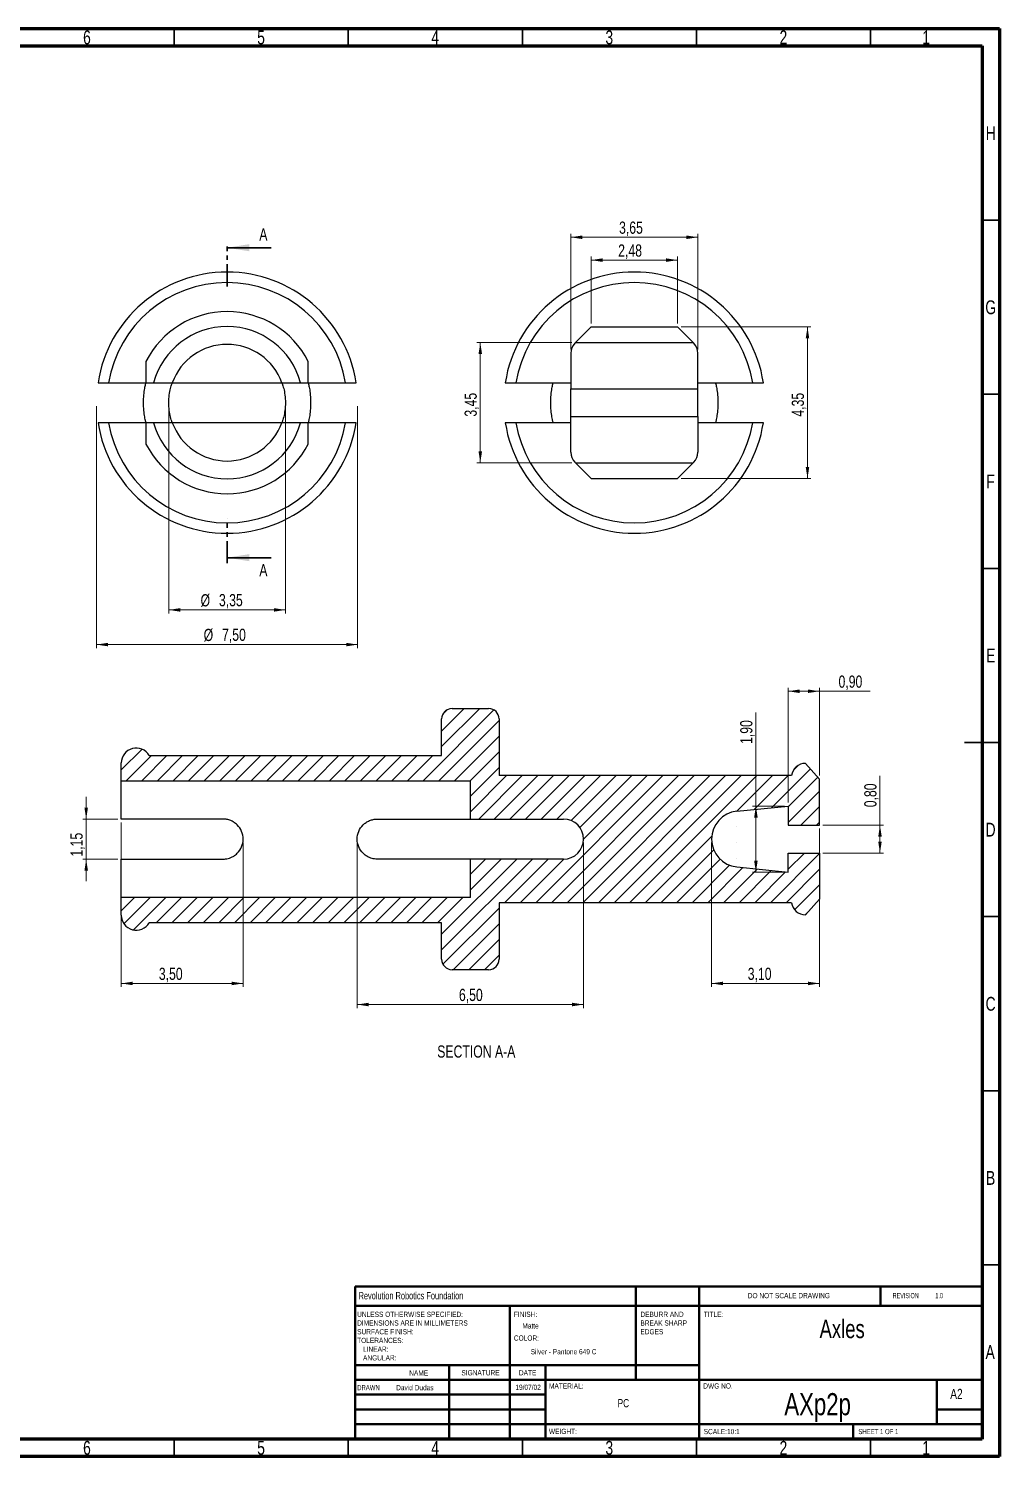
# Model space of a CAD drawing. Header units: millimetres. Extents: x 15 to 589, y 5 to 415.
# Drawn here: x 310.2 to 589, y 5 to 415 of the extents above; entities that cross this region are included whole.
import ezdxf

# ---------------------------------------------------------------- set-up
doc = ezdxf.new("R2010")
doc.units = ezdxf.units.MM
doc.linetypes.add('PHANTOM', pattern=[12.7, 6.35, -1.27, 1.27, -1.27, 1.27, -1.27])
doc.styles.add('SLDTEXTSTYLE0', font='TXT', dxfattribs={"width": 0.75})
doc.styles.add('SLDTEXTSTYLE1', font='TXT', dxfattribs={"width": 0.686449})
doc.styles.add('SLDTEXTSTYLE2', font='TXT', dxfattribs={"width": 0.625})
doc.styles.add('SLDTEXTSTYLE3', font='TXT', dxfattribs={"width": 0.6875})
doc.dimstyles.new('SLDDIMSTYLE0', dxfattribs={"dimtxt": 3.5, "dimasz": 3.302, "dimexe": 0, "dimexo": 0.0625, "dimgap": 0.875, "dimtad": 1, "dimlfac": 0.1, "dimrnd": 1e-09, "dimzin": 12, "dimdsep": 46, "dimtxsty": 'SLDTEXTSTYLE0', "dimsah": 1, "dimcen": 0.09, "dimadec": 0, "dimazin": 3, "dimtfac": 1, "dimtofl": 0, "dimtmove": 0, "dimatfit": 3, "dimfxl": 0, "dimfrac": 2, "dimtolj": 1, "dimtzin": 12, "dimarcsym": 0})
doc.dimstyles.new('SLDDIMSTYLE1', dxfattribs={"dimtxt": 3.5, "dimasz": 3.302, "dimexe": 0, "dimexo": 0.0625, "dimgap": 0.875, "dimtad": 1, "dimlfac": 0.1, "dimrnd": 1e-09, "dimdsep": 46, "dimtxsty": 'SLDTEXTSTYLE0', "dimsah": 1, "dimcen": 0.09, "dimadec": 0, "dimazin": 2, "dimtfac": 1, "dimtofl": 0, "dimtmove": 0, "dimatfit": 3, "dimfxl": 0, "dimfrac": 2, "dimtolj": 1, "dimtzin": 12, "dimarcsym": 0})
doc.dimstyles.new('SLDDIMSTYLE2', dxfattribs={"dimtxt": 3.5, "dimasz": 3.302, "dimexe": 0, "dimexo": 0.0625, "dimgap": 0.875, "dimtad": 1, "dimlfac": 0.1, "dimrnd": 1e-09, "dimzin": 12, "dimdsep": 46, "dimtxsty": 'SLDTEXTSTYLE0', "dimsah": 1, "dimcen": 0.09, "dimadec": 0, "dimazin": 3, "dimtfac": 1, "dimtmove": 0, "dimatfit": 0, "dimfxl": 0, "dimfrac": 2, "dimtolj": 1, "dimtzin": 12, "dimarcsym": 0})

# ---------------------------------------------------------------- blocks, each defined once
blk = doc.blocks.new('SW_NOTE_0_1')
at = {"color": 0, "linetype": 'Continuous', "lineweight": 0, "char_height": 1.5, "attachment_point": 1, "style": 'SLDTEXTSTYLE0'}
for s, insert in [('UNLESS OTHERWISE SPECIFIED:', (0, 1.93)), ('SURFACE FINISH:', (0, -3.07)), ('DIMENSIONS ARE IN MILLIMETERS', (0, -0.57)), ('TOLERANCES:', (0, -5.57)), ('LINEAR:', (1.69, -8.07)), ('ANGULAR:', (1.69, -10.57))]:
    blk.add_mtext(s, dxfattribs=dict(at, insert=insert))
blk = doc.blocks.new('SW_NOTE_0_2')
at = {"color": 0, "linetype": 'Continuous', "lineweight": 0, "char_height": 1.5, "attachment_point": 1, "style": 'SLDTEXTSTYLE0'}
for s, insert in [('DEBURR AND', (0, 1.93)), ('BREAK SHARP', (0, -0.57)), ('EDGES', (0, -3.07))]:
    blk.add_mtext(s, dxfattribs=dict(at, insert=insert))
blk = doc.blocks.new('_D_9')
at = {"color": 7, "linetype": 'Continuous', "lineweight": 0}
for p, q in [((350.45, 306.57), (350.45, 247.07)), ((383.95, 306.57), (383.95, 247.07)), ((350.45, 248.07), (383.95, 248.07))]:
    blk.add_line(p, q, dxfattribs=at)
at = {"color": 7, "linetype": 'Continuous', "lineweight": 18}
for points in [[(350.45, 248.07), (353.76, 247.56), (353.76, 248.58)], [(383.95, 248.07), (380.65, 248.58), (380.65, 247.56)]]:
    blk.add_solid(points, dxfattribs=at)
at = {"color": 7, "linetype": 'Continuous', "lineweight": 18, "char_height": 3.5, "attachment_point": 1, "style": 'SLDTEXTSTYLE0'}
for s, insert in [('%%c', (359.59, 252.58)), ('3,35', (364.87, 252.63))]:
    blk.add_mtext(s, dxfattribs=dict(at, insert=insert))
blk = doc.blocks.new('_D_10')
at = {"color": 7, "linetype": 'Continuous', "lineweight": 0}
for p, q in [((329.7, 306.57), (329.7, 237.11)), ((404.7, 306.57), (404.7, 237.11)), ((329.7, 238.11), (404.7, 238.11))]:
    blk.add_line(p, q, dxfattribs=at)
at = {"color": 7, "linetype": 'Continuous', "lineweight": 18}
for points in [[(329.7, 238.11), (333.01, 237.61), (333.01, 238.62)], [(404.7, 238.11), (401.4, 238.62), (401.4, 237.61)]]:
    blk.add_solid(points, dxfattribs=at)
at = {"color": 7, "linetype": 'Continuous', "lineweight": 18, "char_height": 3.5, "attachment_point": 1, "style": 'SLDTEXTSTYLE0'}
for s, insert in [('%%c', (360.48, 242.63)), ('7,50', (365.76, 242.68))]:
    blk.add_mtext(s, dxfattribs=dict(at, insert=insert))
blk = doc.blocks.new('_D_13')
at = {"color": 7, "linetype": 'Continuous', "lineweight": 0}
for p, q in [((336.82, 187.01), (336.82, 139.82)), ((371.82, 181.26), (371.82, 139.82)), ((336.82, 140.82), (371.82, 140.82))]:
    blk.add_line(p, q, dxfattribs=at)
at = {"color": 7, "linetype": 'Continuous', "lineweight": 18}
for points in [[(336.82, 140.82), (340.12, 140.31), (340.12, 141.32)], [(371.82, 140.82), (368.52, 141.32), (368.52, 140.31)]]:
    blk.add_solid(points, dxfattribs=at)
at = {"color": 7, "linetype": 'Continuous', "lineweight": 18, "insert": (347.61, 145.33), "char_height": 3.5, "attachment_point": 1, "style": 'SLDTEXTSTYLE0'}
blk.add_mtext('3,50', dxfattribs=at)
blk = doc.blocks.new('_D_14')
at = {"color": 7, "linetype": 'Continuous', "lineweight": 0}
for p, q in [((404.57, 181.26), (404.57, 133.76)), ((469.57, 181.26), (469.57, 133.76)), ((404.57, 134.76), (469.57, 134.76))]:
    blk.add_line(p, q, dxfattribs=at)
at = {"color": 7, "linetype": 'Continuous', "lineweight": 18}
for points in [[(404.57, 134.76), (407.87, 134.25), (407.87, 135.27)], [(469.57, 134.76), (466.27, 135.27), (466.27, 134.25)]]:
    blk.add_solid(points, dxfattribs=at)
at = {"color": 7, "linetype": 'Continuous', "lineweight": 18, "insert": (433.79, 139.27), "char_height": 3.5, "attachment_point": 1, "style": 'SLDTEXTSTYLE0'}
blk.add_mtext('6,50', dxfattribs=at)
blk = doc.blocks.new('_D_15')
at = {"color": 7, "linetype": 'Continuous', "lineweight": 0}
for p, q in [((537.32, 185.26), (537.32, 139.82)), ((506.32, 181.26), (506.32, 139.82)), ((506.32, 140.82), (537.32, 140.82))]:
    blk.add_line(p, q, dxfattribs=at)
at = {"color": 7, "linetype": 'Continuous', "lineweight": 18}
for points in [[(506.32, 140.82), (509.62, 140.31), (509.62, 141.32)], [(537.32, 140.82), (534.02, 141.32), (534.02, 140.31)]]:
    blk.add_solid(points, dxfattribs=at)
at = {"color": 7, "linetype": 'Continuous', "lineweight": 18, "insert": (516.72, 145.33), "char_height": 3.5, "attachment_point": 1, "style": 'SLDTEXTSTYLE0'}
blk.add_mtext('3,10', dxfattribs=at)
blk = doc.blocks.new('_D_16')
at = {"color": 7, "linetype": 'Continuous', "lineweight": 0}
for p, q in [((528.32, 192.76), (528.32, 225.71)), ((537.32, 200.51), (537.32, 225.71)), ((528.32, 224.71), (537.32, 224.71)), ((537.32, 224.71), (551.85, 224.71))]:
    blk.add_line(p, q, dxfattribs=at)
at = {"color": 7, "linetype": 'Continuous', "lineweight": 18}
for points in [[(528.32, 224.71), (531.62, 224.21), (531.62, 225.22)], [(537.32, 224.71), (534.02, 225.22), (534.02, 224.21)]]:
    blk.add_solid(points, dxfattribs=at)
at = {"color": 7, "linetype": 'Continuous', "lineweight": 18, "insert": (542.79, 229.23), "char_height": 3.5, "attachment_point": 1, "style": 'SLDTEXTSTYLE0'}
blk.add_mtext('0,90', dxfattribs=at)
blk = doc.blocks.new('_D_17')
at = {"color": 7, "linetype": 'Continuous', "lineweight": 0}
for p, q in [((554.69, 186.26), (554.69, 200.47)), ((538.32, 186.26), (555.69, 186.26)), ((554.69, 186.26), (554.69, 178.26)), ((538.32, 178.26), (555.69, 178.26))]:
    blk.add_line(p, q, dxfattribs=at)
at = {"color": 7, "linetype": 'Continuous', "lineweight": 18}
for points in [[(554.69, 186.26), (554.19, 182.96), (555.2, 182.96)], [(554.69, 178.26), (555.2, 181.56), (554.19, 181.56)]]:
    blk.add_solid(points, dxfattribs=at)
at = {"color": 7, "linetype": 'Continuous', "lineweight": 18, "insert": (550.18, 191.41), "char_height": 3.5, "attachment_point": 1, "rotation": 90, "style": 'SLDTEXTSTYLE0'}
blk.add_mtext('0,80', dxfattribs=at)
blk = doc.blocks.new('_D_18')
at = {"color": 7, "linetype": 'Continuous', "lineweight": 0}
for p, q in [((519.06, 191.76), (519.06, 218.63)), ((527.32, 191.76), (518.06, 191.76)), ((519.06, 191.76), (519.06, 172.76)), ((527.32, 172.76), (518.06, 172.76))]:
    blk.add_line(p, q, dxfattribs=at)
at = {"color": 7, "linetype": 'Continuous', "lineweight": 18}
for points in [[(519.06, 191.76), (518.56, 188.46), (519.57, 188.46)], [(519.06, 172.76), (519.57, 176.06), (518.56, 176.06)]]:
    blk.add_solid(points, dxfattribs=at)
at = {"color": 7, "linetype": 'Continuous', "lineweight": 18, "insert": (514.55, 209.58), "char_height": 3.5, "attachment_point": 1, "rotation": 90, "style": 'SLDTEXTSTYLE0'}
blk.add_mtext('1,90', dxfattribs=at)
blk = doc.blocks.new('_D_19')
at = {"color": 7, "linetype": 'Continuous', "lineweight": 0}
for p, q in [((326.74, 188.01), (326.74, 194.36)), ((335.82, 188.01), (325.74, 188.01)), ((326.74, 188.01), (326.74, 176.51)), ((335.82, 176.51), (325.74, 176.51)), ((326.74, 176.51), (326.74, 170.16))]:
    blk.add_line(p, q, dxfattribs=at)
at = {"color": 7, "linetype": 'Continuous', "lineweight": 18}
for points in [[(326.74, 188.01), (327.25, 191.31), (326.24, 191.31)], [(326.74, 176.51), (326.24, 173.21), (327.25, 173.21)]]:
    blk.add_solid(points, dxfattribs=at)
at = {"color": 7, "linetype": 'Continuous', "lineweight": 18, "insert": (322.23, 177.24), "char_height": 3.5, "attachment_point": 1, "rotation": 90, "style": 'SLDTEXTSTYLE0'}
blk.add_mtext('1,15', dxfattribs=at)
blk = doc.blocks.new('_D_20')
at = {"color": 7, "linetype": 'Continuous', "lineweight": 0}
for p, q in [((465.9, 322.82), (465.9, 356.07)), ((465.9, 355.07), (502.4, 355.07)), ((502.4, 322.82), (502.4, 356.07))]:
    blk.add_line(p, q, dxfattribs=at)
at = {"color": 7, "linetype": 'Continuous', "lineweight": 18}
for points in [[(465.9, 355.07), (469.2, 354.56), (469.2, 355.58)], [(502.4, 355.07), (499.1, 355.58), (499.1, 354.56)]]:
    blk.add_solid(points, dxfattribs=at)
at = {"color": 7, "linetype": 'Continuous', "lineweight": 18, "insert": (479.77, 359.58), "char_height": 3.5, "attachment_point": 1, "style": 'SLDTEXTSTYLE0'}
blk.add_mtext('3,65', dxfattribs=at)
blk = doc.blocks.new('_D_21')
at = {"color": 7, "linetype": 'Continuous', "lineweight": 0}
for p, q in [((497.56, 329.32), (534.88, 329.32)), ((533.88, 329.32), (533.88, 285.82)), ((497.56, 285.82), (534.88, 285.82))]:
    blk.add_line(p, q, dxfattribs=at)
at = {"color": 7, "linetype": 'Continuous', "lineweight": 18}
for points in [[(533.88, 329.32), (533.37, 326.02), (534.38, 326.02)], [(533.88, 285.82), (534.38, 289.12), (533.37, 289.12)]]:
    blk.add_solid(points, dxfattribs=at)
at = {"color": 7, "linetype": 'Continuous', "lineweight": 18, "insert": (529.36, 303.57), "char_height": 3.5, "attachment_point": 1, "rotation": 90, "style": 'SLDTEXTSTYLE0'}
blk.add_mtext('4,35', dxfattribs=at)
blk = doc.blocks.new('_D_22')
at = {"color": 7, "linetype": 'Continuous', "lineweight": 0}
for p, q in [((471.74, 330.32), (471.74, 349.51)), ((471.74, 348.51), (496.56, 348.51)), ((496.56, 330.32), (496.56, 349.51))]:
    blk.add_line(p, q, dxfattribs=at)
at = {"color": 7, "linetype": 'Continuous', "lineweight": 18}
for points in [[(471.74, 348.51), (475.04, 348), (475.04, 349.02)], [(496.56, 348.51), (493.25, 349.02), (493.25, 348)]]:
    blk.add_solid(points, dxfattribs=at)
at = {"color": 7, "linetype": 'Continuous', "lineweight": 18, "insert": (479.52, 353.02), "char_height": 3.5, "attachment_point": 1, "style": 'SLDTEXTSTYLE0'}
blk.add_mtext('2,48', dxfattribs=at)
blk = doc.blocks.new('_D_23')
at = {"color": 7, "linetype": 'Continuous', "lineweight": 0}
for p, q in [((466.24, 324.82), (438.92, 324.82)), ((439.92, 324.82), (439.92, 290.32)), ((466.24, 290.32), (438.92, 290.32))]:
    blk.add_line(p, q, dxfattribs=at)
at = {"color": 7, "linetype": 'Continuous', "lineweight": 18}
for points in [[(439.92, 324.82), (439.41, 321.52), (440.42, 321.52)], [(439.92, 290.32), (440.42, 293.62), (439.41, 293.62)]]:
    blk.add_solid(points, dxfattribs=at)
at = {"color": 7, "linetype": 'Continuous', "lineweight": 18, "insert": (435.4, 303.57), "char_height": 3.5, "attachment_point": 1, "rotation": 90, "style": 'SLDTEXTSTYLE0'}
blk.add_mtext('3,45', dxfattribs=at)

msp = doc.modelspace()

# ---------------------------------------------------------------- hatches: boundary and pattern name
at = {"linetype": 'Continuous', "lineweight": 18}
h = msp.add_hatch(dxfattribs=at)
h.set_pattern_fill('ANSI31', style=0)
edge = h.paths.add_edge_path(flags=0)
edge.add_line((445.32, 164.008), (529.32, 164.008))
edge.add_arc((533.32, 164.544), 4.036, 187.62815, 270)
edge.add_line((533.32, 160.508), (537.32, 165.008))
edge.add_line((537.32, 165.008), (537.32, 178.258))
edge.add_line((537.32, 178.258), (528.32, 178.258))
edge.add_line((528.32, 178.258), (528.32, 172.758))
edge.add_line((528.32, 172.758), (513.549, 174.258))
edge.add_arc((514.361, 182.258), 8.041, 95.79843, 264.20157, ccw=False)
edge.add_line((513.549, 190.258), (528.32, 191.758))
edge.add_line((528.32, 191.758), (528.32, 186.258))
edge.add_line((528.32, 186.258), (537.32, 186.258))
edge.add_line((537.32, 186.258), (537.32, 199.508))
edge.add_line((537.32, 199.508), (533.32, 204.008))
edge.add_arc((533.32, 199.972), 4.036, 90, 172.37185)
edge.add_line((529.32, 200.508), (445.32, 200.508))
edge.add_line((445.32, 200.508), (445.32, 216.758))
edge.add_arc((442.32, 216.758), 3, 0, 90)
edge.add_line((442.32, 219.758), (431.82, 219.758))
edge.add_arc((431.82, 216.758), 3, 90, 180)
edge.add_line((428.82, 216.758), (428.82, 206.258))
edge.add_line((428.82, 206.258), (344.82, 206.258))
edge.add_arc((341.105, 204.123), 4.285, 29.8831, 180)
edge.add_line((336.82, 204.123), (336.82, 199.008))
edge.add_line((336.82, 199.008), (437.07, 199.008))
edge.add_line((437.07, 199.008), (437.07, 188.008))
edge.add_line((437.07, 188.008), (463.82, 188.008))
edge.add_arc((463.82, 182.258), 5.75, -90, 90, ccw=False)
edge.add_line((463.82, 176.508), (437.07, 176.508))
edge.add_line((437.07, 176.508), (437.07, 165.508))
edge.add_line((437.07, 165.508), (336.82, 165.508))
edge.add_line((336.82, 165.508), (336.82, 160.393))
edge.add_arc((341.105, 160.393), 4.285, 180, 330.1169)
edge.add_line((344.82, 158.258), (428.82, 158.258))
edge.add_line((428.82, 158.258), (428.82, 147.758))
edge.add_arc((431.82, 147.758), 3, 180, 270)
edge.add_line((431.82, 144.758), (442.32, 144.758))
edge.add_arc((442.32, 147.758), 3, 270, 360)
edge.add_line((445.32, 147.758), (445.32, 164.008))

# ---------------------------------------------------------------- linework, layer by layer
at = {"color": 7, "linetype": 'Continuous', "lineweight": 70}
for p, q in [((15, 415), (589, 415)), ((589, 415), (589, 5)), ((20, 410), (584, 410)), ((584, 410), (584, 10)), ((584, 10), (20, 10)), ((589, 5), (15, 5))]:
    msp.add_line(p, q, dxfattribs=at)
at = {"color": 7, "linetype": 'Continuous', "lineweight": 35}
for p, q in [((352, 410), (352, 415)), ((402, 410), (402, 415)), ((452, 410), (452, 415)), ((502, 410), (502, 415)), ((552, 410), (552, 415)), ((584, 360), (589, 360)), ((379.905, 352.07), (367.205, 352.07)), ((584, 310), (589, 310)), ((379.905, 263.069), (367.205, 263.069)), ((584, 260), (589, 260)), ((589, 210), (579, 210)), ((584, 210), (589, 210)), ((584, 160), (589, 160)), ((584, 110), (589, 110)), ((584, 60), (589, 60)), ((352, 10), (352, 5)), ((402, 10), (402, 5)), ((452, 10), (452, 5)), ((502, 10), (502, 5)), ((552, 10), (552, 5))]:
    msp.add_line(p, q, dxfattribs=at)
at = {"color": 7, "linetype": 'PHANTOM', "lineweight": 35}
for p, q in [((367.205, 340.957), (367.205, 353.657)), ((367.205, 261.482), (367.205, 274.188))]:
    msp.add_line(p, q, dxfattribs=at)
at = {"color": 7, "linetype": 'Continuous', "lineweight": 25}
for p, q in [((471.743, 329.32), (467.243, 324.82)), ((471.743, 329.32), (496.557, 329.32)), ((501.057, 324.82), (496.557, 329.32)), ((467.243, 324.82), (467.071, 324.648)), ((467.243, 324.82), (501.057, 324.82)), ((501.228, 324.648), (501.057, 324.82)), ((465.9, 321.82), (465.9, 311.57)), ((502.4, 311.57), (502.4, 321.82)), ((333.187, 313.32), (343.904, 313.32)), ((346.109, 313.32), (351.473, 313.32)), ((351.473, 313.32), (382.937, 313.32)), ((382.937, 313.32), (388.3, 313.32)), ((390.506, 313.32), (401.222, 313.32)), ((450.132, 313.32), (465.9, 313.32)), ((502.4, 313.32), (518.167, 313.32)), ((465.9, 311.57), (502.4, 311.57)), ((465.9, 303.57), (465.9, 311.57)), ((502.4, 303.57), (502.4, 311.57)), ((465.9, 293.32), (465.9, 303.57)), ((465.9, 303.57), (502.4, 303.57)), ((502.4, 303.57), (502.4, 293.32)), ((343.904, 301.82), (333.187, 301.82)), ((351.473, 301.82), (346.109, 301.82)), ((382.937, 301.82), (351.473, 301.82)), ((388.3, 301.82), (382.937, 301.82)), ((401.222, 301.82), (390.506, 301.82)), ((465.9, 301.82), (450.132, 301.82)), ((518.167, 301.82), (502.4, 301.82)), ((467.071, 290.491), (467.243, 290.32)), ((467.243, 290.32), (501.057, 290.32)), ((467.243, 290.32), (471.743, 285.82)), ((496.557, 285.82), (501.057, 290.32)), ((501.057, 290.32), (501.228, 290.491)), ((471.743, 285.82), (496.557, 285.82)), ((431.82, 219.758), (442.32, 219.758)), ((428.82, 206.258), (428.82, 216.758)), ((445.32, 216.758), (445.32, 200.508)), ((344.82, 206.258), (428.82, 206.258)), ((336.82, 199.008), (336.82, 204.123)), ((537.32, 199.508), (533.32, 204.008)), ((336.82, 199.008), (437.07, 199.008)), ((336.82, 188.008), (336.82, 199.008)), ((437.07, 188.008), (437.07, 199.008)), ((529.32, 200.508), (445.32, 200.508)), ((537.32, 186.258), (537.32, 199.508)), ((513.549, 190.258), (528.32, 191.758)), ((528.32, 191.758), (528.32, 186.258)), ((366.07, 188.008), (336.82, 188.008)), ((410.32, 188.008), (437.07, 188.008)), ((437.07, 188.008), (463.82, 188.008)), ((528.32, 186.258), (537.32, 186.258)), ((336.82, 176.508), (366.07, 176.508)), ((336.82, 165.508), (336.82, 176.508)), ((437.07, 176.508), (410.32, 176.508)), ((437.07, 165.508), (437.07, 176.508)), ((463.82, 176.508), (437.07, 176.508)), ((528.32, 172.758), (528.32, 178.258)), ((528.32, 178.258), (537.32, 178.258)), ((537.32, 178.258), (537.32, 165.008)), ((513.549, 174.258), (528.32, 172.758)), ((437.07, 165.508), (336.82, 165.508)), ((336.82, 160.393), (336.82, 165.508)), ((529.32, 164.008), (445.32, 164.008)), ((445.32, 164.008), (445.32, 147.758)), ((537.32, 165.008), (533.32, 160.508)), ((428.82, 158.258), (344.82, 158.258)), ((428.82, 147.758), (428.82, 158.258)), ((442.32, 144.758), (431.82, 144.758))]:
    msp.add_line(p, q, dxfattribs=at)
at = {"color": 7, "linetype": 'Continuous', "lineweight": 50}
for p, q in [((404, 53.839), (403.976, 10)), ((404, 53.839), (584, 53.839)), ((484.6, 53.839), (484.585, 26.956)), ((502.8, 53.839), (502.776, 9.946)), ((554.797, 48.226), (554.8, 53.839)), ((583.997, 48.226), (403.997, 48.226)), ((448.396, 48.226), (448.375, 9.976)), ((502.8, 31.25), (404, 31.25)), ((430.991, 31.25), (430.991, 10)), ((458.6, 10), (458.6, 31.25)), ((458.6, 27), (404, 27)), ((458.6, 27), (584, 27)), ((571, 14.25), (571, 27)), ((458.6, 22.75), (404, 22.75)), ((458.6, 18.5), (404, 18.5)), ((584, 18.5), (571, 18.5)), ((404, 14.25), (584, 14.25)), ((547, 10), (547, 14.25))]:
    msp.add_line(p, q, dxfattribs=at)
at = {"color": 7, "linetype": 'Continuous', "lineweight": 25}
for centre, radius, start, end in [((367.205, 307.57), 37.5, 8.82015, 171.17985), ((484.15, 307.57), 37.5, 8.82015, 171.17985), ((367.205, 307.57), 34.5, 9.59407, 170.40593), ((484.15, 307.57), 34.5, 9.59407, 170.40593), ((367.205, 307.57), 26.15, 26.9931, 153.00545), ((367.205, 307.57), 21.865, 15.24669, 164.75331), ((367.205, 307.57), 16.75, 20.07705, 159.92295), ((469.9, 321.82), 4, 135, 180), ((498.4, 321.82), 4, 0, 45), ((367.205, 307.57), 37.5, 188.82015, 351.17985), ((367.205, 307.57), 34.5, 189.59407, 350.40593), ((367.205, 307.57), 21.865, 195.24669, 344.75331), ((367.205, 307.57), 16.75, 200.07705, 270), ((367.205, 307.57), 16.75, 270, 339.92295), ((484.15, 307.57), 37.5, 188.82015, 351.17985), ((484.15, 307.57), 34.5, 189.59407, 350.40593), ((367.205, 307.57), 26.15, 206.99314, 333.00812), ((469.9, 293.32), 4, 180, 225), ((498.4, 293.32), 4, 315, 0), ((431.82, 216.758), 3, 90, 180), ((442.32, 216.758), 3, 0, 90), ((341.105, 204.123), 4.285, 29.8831, 180), ((533.32, 199.972), 4.036, 90, 172.37185), ((514.361, 182.258), 8.041, 95.79843, 264.20157), ((463.82, 182.258), 5.75, 270, 90), ((533.32, 164.544), 4.036, 187.62815, 270), ((341.105, 160.393), 4.285, 180, 330.1169), ((431.82, 147.758), 3, 180, 270), ((442.32, 147.758), 3, 270, 0)]:
    msp.add_arc(centre, radius, start, end, dxfattribs=at)
for points, knots in [([(343.904, 319.439), (343.904, 319.439), (343.904, 319.456), (343.904, 319.395), (343.903, 319.266), (343.902, 319.079), (343.902, 318.875), (343.903, 318.584), (343.904, 318.176), (343.902, 317.628), (343.903, 316.685), (343.907, 315.241), (343.905, 313.985), (343.904, 313.32)], [0, 0, 0, 0, 0.0004599, 0.05836101, 0.11831608, 0.16052541, 0.20510812, 0.25248302, 0.32835703, 0.41230851, 0.5050108, 0.73779479, 1, 1, 1, 1]), ([(390.506, 313.32), (390.505, 313.662), (390.505, 314.329), (390.503, 315.289), (390.504, 316.179), (390.507, 316.961), (390.507, 317.627), (390.505, 318.176), (390.507, 318.753), (390.507, 319.181), (390.506, 319.408), (390.506, 319.429), (390.506, 319.439)], [0, 0, 0, 0, 0.1351072, 0.2624987, 0.3825562, 0.495741, 0.5884729, 0.672499, 0.7484907, 0.8821164, 0.9421399, 1, 1, 1, 1]), ([(330.148, 313.32), (330.155, 313.32), (330.169, 313.32), (330.283, 313.32), (330.464, 313.32), (330.717, 313.32), (331.163, 313.319), (331.963, 313.322), (332.755, 313.32), (333.187, 313.32)], [0, 0, 0, 0, 0.0977135, 0.19663033, 0.29680412, 0.39828401, 0.50111367, 0.72773857, 1, 1, 1, 1]), ([(343.904, 301.82), (343.901, 301.829), (343.897, 301.848), (343.859, 302.001), (343.793, 302.283), (343.689, 302.758), (343.506, 303.713), (343.28, 305.304), (343.167, 307.569), (343.28, 309.835), (343.506, 311.426), (343.689, 312.382), (343.805, 312.911), (343.888, 313.256), (343.898, 313.298), (343.904, 313.32)], [0, 0, 0, 0, 0.04185608, 0.08338532, 0.12534784, 0.18785925, 0.25071204, 0.37546321, 0.50005848, 0.62465374, 0.74940491, 0.81222945, 0.87476908, 0.93743033, 1, 1, 1, 1]), ([(343.904, 313.32), (344.065, 313.32), (344.393, 313.32), (344.932, 313.32), (345.508, 313.32), (345.906, 313.32), (346.109, 313.32)], [0, 0, 0, 0, 0.2356233, 0.4808643, 0.7356797, 1, 1, 1, 1]), ([(351.473, 301.82), (351.469, 301.828), (351.462, 301.846), (351.408, 301.997), (351.319, 302.259), (351.163, 302.724), (350.904, 303.656), (350.562, 305.296), (350.401, 307.569), (350.563, 309.843), (350.903, 311.483), (351.164, 312.416), (351.337, 312.935), (351.448, 313.257), (351.465, 313.299), (351.473, 313.32)], [0, 0, 0, 0, 0.0399697, 0.081704, 0.1252782, 0.1768409, 0.2507, 0.3755406, 0.500062, 0.6245833, 0.7494239, 0.8232653, 0.8748458, 0.9394342, 1, 1, 1, 1]), ([(382.937, 313.32), (382.94, 313.311), (382.947, 313.293), (383.002, 313.143), (383.091, 312.88), (383.246, 312.415), (383.506, 311.483), (383.847, 309.843), (384.009, 307.57), (383.847, 305.296), (383.506, 303.656), (383.246, 302.723), (383.073, 302.204), (382.961, 301.882), (382.945, 301.84), (382.937, 301.82)], [0, 0, 0, 0, 0.0399697, 0.081704, 0.1252782, 0.1768409, 0.2507, 0.3755406, 0.500062, 0.6245833, 0.7494239, 0.8232653, 0.8748458, 0.9394342, 1, 1, 1, 1]), ([(388.3, 313.32), (388.503, 313.32), (388.902, 313.32), (389.478, 313.32), (390.016, 313.32), (390.345, 313.32), (390.506, 313.32)], [0, 0, 0, 0, 0.2643203, 0.51913568, 0.76437667, 1, 1, 1, 1]), ([(390.506, 313.32), (390.508, 313.31), (390.513, 313.291), (390.55, 313.138), (390.616, 312.856), (390.72, 312.381), (390.903, 311.426), (391.13, 309.835), (391.242, 307.57), (391.13, 305.304), (390.903, 303.713), (390.72, 302.757), (390.604, 302.228), (390.522, 301.883), (390.511, 301.841), (390.506, 301.82)], [0, 0, 0, 0, 0.0418561, 0.0833853, 0.1253478, 0.1878592, 0.250712, 0.3754632, 0.5000585, 0.6246537, 0.7494049, 0.8122294, 0.8747691, 0.9374303, 1, 1, 1, 1]), ([(401.222, 313.32), (401.404, 313.32), (401.755, 313.32), (402.25, 313.321), (402.684, 313.321), (403.055, 313.32), (403.571, 313.319), (404.127, 313.32), (404.217, 313.32), (404.261, 313.32)], [0, 0, 0, 0, 0.1151256, 0.2228567, 0.3231838, 0.4161034, 0.5016193, 0.754731, 1, 1, 1, 1]), ([(447.093, 313.32), (447.1, 313.32), (447.114, 313.32), (447.228, 313.32), (447.409, 313.32), (447.662, 313.32), (448.108, 313.319), (448.908, 313.322), (449.7, 313.32), (450.132, 313.32)], [0, 0, 0, 0, 0.0977135, 0.1966303, 0.2968041, 0.398284, 0.5011137, 0.7277386, 1, 1, 1, 1]), ([(460.849, 301.82), (460.846, 301.829), (460.842, 301.848), (460.804, 302.001), (460.738, 302.283), (460.634, 302.758), (460.451, 303.713), (460.225, 305.304), (460.112, 307.569), (460.225, 309.835), (460.451, 311.426), (460.634, 312.382), (460.75, 312.911), (460.833, 313.256), (460.843, 313.298), (460.849, 313.32)], [0, 0, 0, 0, 0.0418561, 0.0833853, 0.1253478, 0.1878592, 0.250712, 0.3754632, 0.5000585, 0.6246537, 0.7494049, 0.8122294, 0.8747691, 0.9374303, 1, 1, 1, 1]), ([(507.451, 313.32), (507.453, 313.31), (507.458, 313.291), (507.495, 313.138), (507.561, 312.856), (507.665, 312.381), (507.848, 311.426), (508.075, 309.835), (508.187, 307.57), (508.075, 305.304), (507.848, 303.713), (507.665, 302.757), (507.549, 302.228), (507.467, 301.883), (507.456, 301.841), (507.451, 301.82)], [0, 0, 0, 0, 0.0418561, 0.0833853, 0.1253478, 0.1878592, 0.250712, 0.3754632, 0.5000585, 0.6246537, 0.7494049, 0.8122294, 0.8747691, 0.9374303, 1, 1, 1, 1]), ([(518.167, 313.32), (518.349, 313.32), (518.7, 313.32), (519.195, 313.321), (519.629, 313.321), (520, 313.32), (520.516, 313.319), (521.071, 313.32), (521.162, 313.32), (521.206, 313.32)], [0, 0, 0, 0, 0.1151256, 0.2228567, 0.3231838, 0.4161034, 0.5016193, 0.754731, 1, 1, 1, 1]), ([(333.187, 301.82), (333.006, 301.819), (332.654, 301.819), (332.16, 301.818), (331.725, 301.818), (331.354, 301.819), (330.839, 301.82), (330.283, 301.819), (330.193, 301.819), (330.148, 301.82)], [0, 0, 0, 0, 0.1151256, 0.2228567, 0.3231838, 0.4161034, 0.5016193, 0.754731, 1, 1, 1, 1]), ([(343.904, 301.82), (343.904, 301.477), (343.905, 300.81), (343.906, 299.85), (343.905, 298.96), (343.902, 298.178), (343.902, 297.512), (343.904, 296.963), (343.902, 296.386), (343.902, 295.958), (343.904, 295.731), (343.904, 295.711), (343.904, 295.7)], [0, 0, 0, 0, 0.13515971, 0.26260067, 0.38270486, 0.49593364, 0.58870158, 0.67276033, 0.74878159, 0.88245921, 0.94250601, 1, 1, 1, 1]), ([(346.109, 301.82), (345.906, 301.819), (345.508, 301.819), (344.932, 301.819), (344.393, 301.819), (344.065, 301.819), (343.904, 301.82)], [0, 0, 0, 0, 0.2643203, 0.5191357, 0.7643767, 1, 1, 1, 1]), ([(390.506, 301.82), (390.345, 301.819), (390.016, 301.819), (389.478, 301.819), (388.902, 301.819), (388.503, 301.819), (388.3, 301.82)], [0, 0, 0, 0, 0.2356233, 0.4808643, 0.7356797, 1, 1, 1, 1]), ([(390.506, 295.7), (390.506, 295.7), (390.506, 295.683), (390.506, 295.744), (390.507, 295.874), (390.507, 296.06), (390.508, 296.264), (390.506, 296.555), (390.506, 296.963), (390.507, 297.511), (390.507, 298.454), (390.502, 299.898), (390.505, 301.154), (390.506, 301.82)], [0, 0, 0, 0, 0.0003954, 0.0583003, 0.1182592, 0.1604713, 0.2050569, 0.2524348, 0.3283137, 0.4122706, 0.5049789, 0.7377779, 1, 1, 1, 1]), ([(404.261, 301.82), (404.254, 301.819), (404.24, 301.819), (404.127, 301.819), (403.946, 301.819), (403.693, 301.819), (403.247, 301.82), (402.446, 301.818), (401.654, 301.819), (401.222, 301.82)], [0, 0, 0, 0, 0.0977135, 0.19663033, 0.29680412, 0.39828401, 0.50111367, 0.72773857, 1, 1, 1, 1]), ([(450.132, 301.82), (449.951, 301.819), (449.599, 301.819), (449.105, 301.818), (448.67, 301.818), (448.299, 301.819), (447.784, 301.82), (447.228, 301.819), (447.138, 301.819), (447.093, 301.82)], [0, 0, 0, 0, 0.1151256, 0.2228567, 0.32318385, 0.41610341, 0.50161932, 0.754731, 1, 1, 1, 1]), ([(521.206, 301.82), (521.199, 301.819), (521.185, 301.819), (521.072, 301.819), (520.891, 301.819), (520.638, 301.819), (520.192, 301.82), (519.391, 301.818), (518.599, 301.819), (518.167, 301.82)], [0, 0, 0, 0, 0.0977135, 0.1966303, 0.2968041, 0.398284, 0.5011137, 0.7277386, 1, 1, 1, 1]), ([(366.07, 176.508), (366.312, 176.517), (366.806, 176.535), (367.55, 176.685), (368.331, 176.947), (369.233, 177.412), (370.41, 178.344), (371.515, 179.984), (371.973, 182.258), (371.515, 184.532), (370.41, 186.171), (369.233, 187.105), (368.22, 187.623), (367.194, 187.945), (366.437, 187.987), (366.07, 188.008)], [0, 0, 0, 0, 0.0399697, 0.081704, 0.1252782, 0.1768409, 0.2507, 0.3755406, 0.500062, 0.6245833, 0.7494239, 0.8232653, 0.8748458, 0.9394342, 1, 1, 1, 1]), ([(410.32, 176.508), (410.068, 176.517), (409.565, 176.536), (408.821, 176.69), (407.99, 176.973), (407.1, 177.448), (405.945, 178.399), (404.875, 179.984), (404.418, 182.258), (404.875, 184.532), (405.945, 186.116), (407.1, 187.069), (408.099, 187.598), (409.184, 187.944), (409.942, 187.987), (410.32, 188.008)], [0, 0, 0, 0, 0.04169896, 0.08319103, 0.12527851, 0.18765872, 0.25072202, 0.3755515, 0.50006171, 0.62457192, 0.7494014, 0.81243647, 0.87484487, 0.93762776, 1, 1, 1, 1])]:
    msp.add_open_spline(points, degree=3, knots=knots, dxfattribs=at)
at = {"color": 7, "linetype": 'Continuous', "lineweight": 35}
for points in [[(367.205, 352.07), (373.555, 351.054), (373.555, 353.086)], [(367.205, 263.069), (373.555, 262.053), (373.555, 264.085)]]:
    msp.add_solid(points, dxfattribs=at)

# ---------------------------------------------------------------- block references
at = {"color": 7, "linetype": 'Continuous', "lineweight": 0}
for name, p in [('SW_NOTE_0_1', (404.554, 44.632)), ('SW_NOTE_0_2', (485.894, 44.632))]:
    msp.add_blockref(name, p, dxfattribs=at)

# ---------------------------------------------------------------- texts
for s, insert, char_height, attachment_point, style in [('6', (326.96, 414.452), 3.969, 2, 'SLDTEXTSTYLE0'), ('5', (376.96, 414.452), 3.969, 2, 'SLDTEXTSTYLE0'), ('4', (426.96, 414.452), 3.969, 2, 'SLDTEXTSTYLE0'), ('3', (476.96, 414.452), 3.969, 2, 'SLDTEXTSTYLE0'), ('2', (526.96, 414.452), 3.969, 2, 'SLDTEXTSTYLE0'), ('1', (567.96, 414.452), 3.969, 2, 'SLDTEXTSTYLE0'), ('H', (586.49, 386.952), 3.969, 2, 'SLDTEXTSTYLE0'), ('G', (586.487, 336.952), 3.969, 2, 'SLDTEXTSTYLE0'), ('F', (586.458, 286.952), 3.969, 2, 'SLDTEXTSTYLE0'), ('E', (586.508, 236.952), 3.969, 2, 'SLDTEXTSTYLE0'), ('D', (586.453, 186.952), 3.969, 2, 'SLDTEXTSTYLE0'), ('C', (586.459, 136.952), 3.969, 2, 'SLDTEXTSTYLE0'), ('SECTION A-A', (438.77, 123.016), 3.5, 2, 'SLDTEXTSTYLE0'), ('B', (586.471, 86.952), 3.969, 2, 'SLDTEXTSTYLE0'), ('Revolution Robotics Foundation', (404.963, 52.212), 2.11667, 1, 'SLDTEXTSTYLE0'), ('DO NOT SCALE DRAWING', (516.715, 51.937), 1.5, 1, 'SLDTEXTSTYLE0'), ('REVISION           1.0', (558.327, 51.937), 1.5, 1, 'SLDTEXTSTYLE2'), ('FINISH:', (449.564, 46.566), 1.5, 1, 'SLDTEXTSTYLE0'), ('TITLE:', (504.09, 46.576), 1.5, 1, 'SLDTEXTSTYLE0'), ('Matte', (452.005, 43.238), 1.4986, 1, 'SLDTEXTSTYLE0'), ('Axles', (543.83, 44.266), 5.2917, 2, 'SLDTEXTSTYLE0'), ('COLOR:', (449.564, 39.742), 1.5, 1, 'SLDTEXTSTYLE0'), ('A', (586.34, 36.952), 3.969, 2, 'SLDTEXTSTYLE0'), ('Silver - Pantone 649 C', (463.829, 35.826), 1.4986, 2, 'SLDTEXTSTYLE0'), ('NAME', (419.506, 29.716), 1.5, 1, 'SLDTEXTSTYLE0'), ('SIGNATURE', (434.494, 29.776), 1.5, 1, 'SLDTEXTSTYLE0'), ('DATE', (451.008, 29.776), 1.5, 1, 'SLDTEXTSTYLE0'), ('DRAWN', (404.554, 25.505), 1.5, 1, 'SLDTEXTSTYLE1'), ('David Dudas', (421.125, 25.503), 1.4986, 2, 'SLDTEXTSTYLE0'), ('19/07/02', (453.647, 25.603), 1.4986, 2, 'SLDTEXTSTYLE0'), ('MATERIAL:', (459.646, 25.986), 1.5, 1, 'SLDTEXTSTYLE0'), ('DWG NO.', (503.953, 25.986), 1.5, 1, 'SLDTEXTSTYLE0'), ('PC', (481.006, 21.486), 2.3813, 2, 'SLDTEXTSTYLE0'), ('AXp2p', (536.79, 23.181), 6.35, 2, 'SLDTEXTSTYLE0'), ('A2', (574.871, 24.406), 2.9104, 1, 'SLDTEXTSTYLE0'), ('WEIGHT:', (459.618, 12.949), 1.4986, 1, 'SLDTEXTSTYLE0'), ('SCALE:10:1', (504.074, 12.9), 1.5, 1, 'SLDTEXTSTYLE0'), ('SHEET 1 OF 1', (548.478, 12.9), 1.5, 1, 'SLDTEXTSTYLE3'), ('6', (326.96, 9.452), 3.969, 2, 'SLDTEXTSTYLE0'), ('5', (376.96, 9.452), 3.969, 2, 'SLDTEXTSTYLE0'), ('4', (426.96, 9.452), 3.969, 2, 'SLDTEXTSTYLE0'), ('3', (476.96, 9.452), 3.969, 2, 'SLDTEXTSTYLE0'), ('2', (526.96, 9.452), 3.969, 2, 'SLDTEXTSTYLE0'), ('1', (567.96, 9.452), 3.969, 2, 'SLDTEXTSTYLE0')]:
    msp.add_mtext(s, dxfattribs=dict(at, insert=insert, char_height=char_height, attachment_point=attachment_point, style=style))
at = {"color": 7, "linetype": 'Continuous', "char_height": 3.5, "attachment_point": 1, "style": 'SLDTEXTSTYLE0'}
for insert in [(376.454, 357.628), (376.454, 261.218)]:
    msp.add_mtext('A', dxfattribs=dict(at, insert=insert))

# ---------------------------------------------------------------- dimensions: what is measured, and where the dimension line sits
at = {"color": 7, "linetype": 'Continuous', "lineweight": 18}
for base, p1, p2, dimstyle, picture, middle in [((502.4, 355.07), (465.9, 321.82), (502.4, 321.82), 'SLDDIMSTYLE0', '_D_20', (484.292, 355.07)), ((496.557, 348.51), (471.743, 329.32), (496.557, 329.32), 'SLDDIMSTYLE0', '_D_22', (484.044, 348.51)), ((537.32, 224.714), (528.32, 191.758), (537.32, 199.508), 'SLDDIMSTYLE1', '_D_16', (547.32, 224.714)), ((371.82, 140.816), (336.82, 188.008), (371.82, 182.258), 'SLDDIMSTYLE0', '_D_13', (352.136, 140.816)), ((537.32, 140.816), (506.32, 182.258), (537.32, 186.258), 'SLDDIMSTYLE0', '_D_15', (521.241, 140.816)), ((469.57, 134.758), (404.57, 182.258), (469.57, 182.258), 'SLDDIMSTYLE0', '_D_14', (438.321, 134.758))]:
    dim = msp.add_linear_dim(base=base, p1=p1, p2=p2, dimstyle=dimstyle, dxfattribs=at)
    dim.commit()
    dim.dimension.update_dxf_attribs({"geometry": picture, "text_midpoint": middle, "dimtype": 160})
for base, p1, p2, dimstyle, picture, middle in [((533.875, 285.82), (496.557, 329.32), (496.557, 285.82), 'SLDDIMSTYLE0', '_D_21', (533.875, 308.101)), ((439.916, 290.32), (467.243, 324.82), (467.243, 290.32), 'SLDDIMSTYLE0', '_D_23', (439.916, 308.101)), ((519.065, 172.758), (528.32, 191.758), (528.32, 172.758), 'SLDDIMSTYLE0', '_D_18', (519.065, 214.106)), ((554.693, 178.258), (537.32, 186.258), (537.32, 178.258), 'SLDDIMSTYLE1', '_D_17', (554.693, 195.94)), ((326.744, 176.508), (336.82, 188.008), (336.82, 176.508), 'SLDDIMSTYLE2', '_D_19', (326.744, 181.764))]:
    dim = msp.add_linear_dim(base=base, p1=p1, p2=p2, angle=90, dimstyle=dimstyle, dxfattribs=at)
    dim.commit()
    dim.dimension.update_dxf_attribs({"geometry": picture, "text_midpoint": middle, "dimtype": 160})
for base, p1, p2, picture, middle in [((404.705, 238.114), (329.705, 307.57), (404.705, 307.57), '_D_10', (367.646, 238.114)), ((383.955, 248.069), (350.455, 307.57), (383.955, 307.57), '_D_9', (366.754, 248.069))]:
    dim = msp.add_linear_dim(base=base, p1=p1, p2=p2, text='%%c<>', dimstyle='SLDDIMSTYLE0', dxfattribs=at)
    dim.commit()
    dim.dimension.update_dxf_attribs({"geometry": picture, "text_midpoint": middle, "dimtype": 160})

doc.saveas('drawing.dxf')
